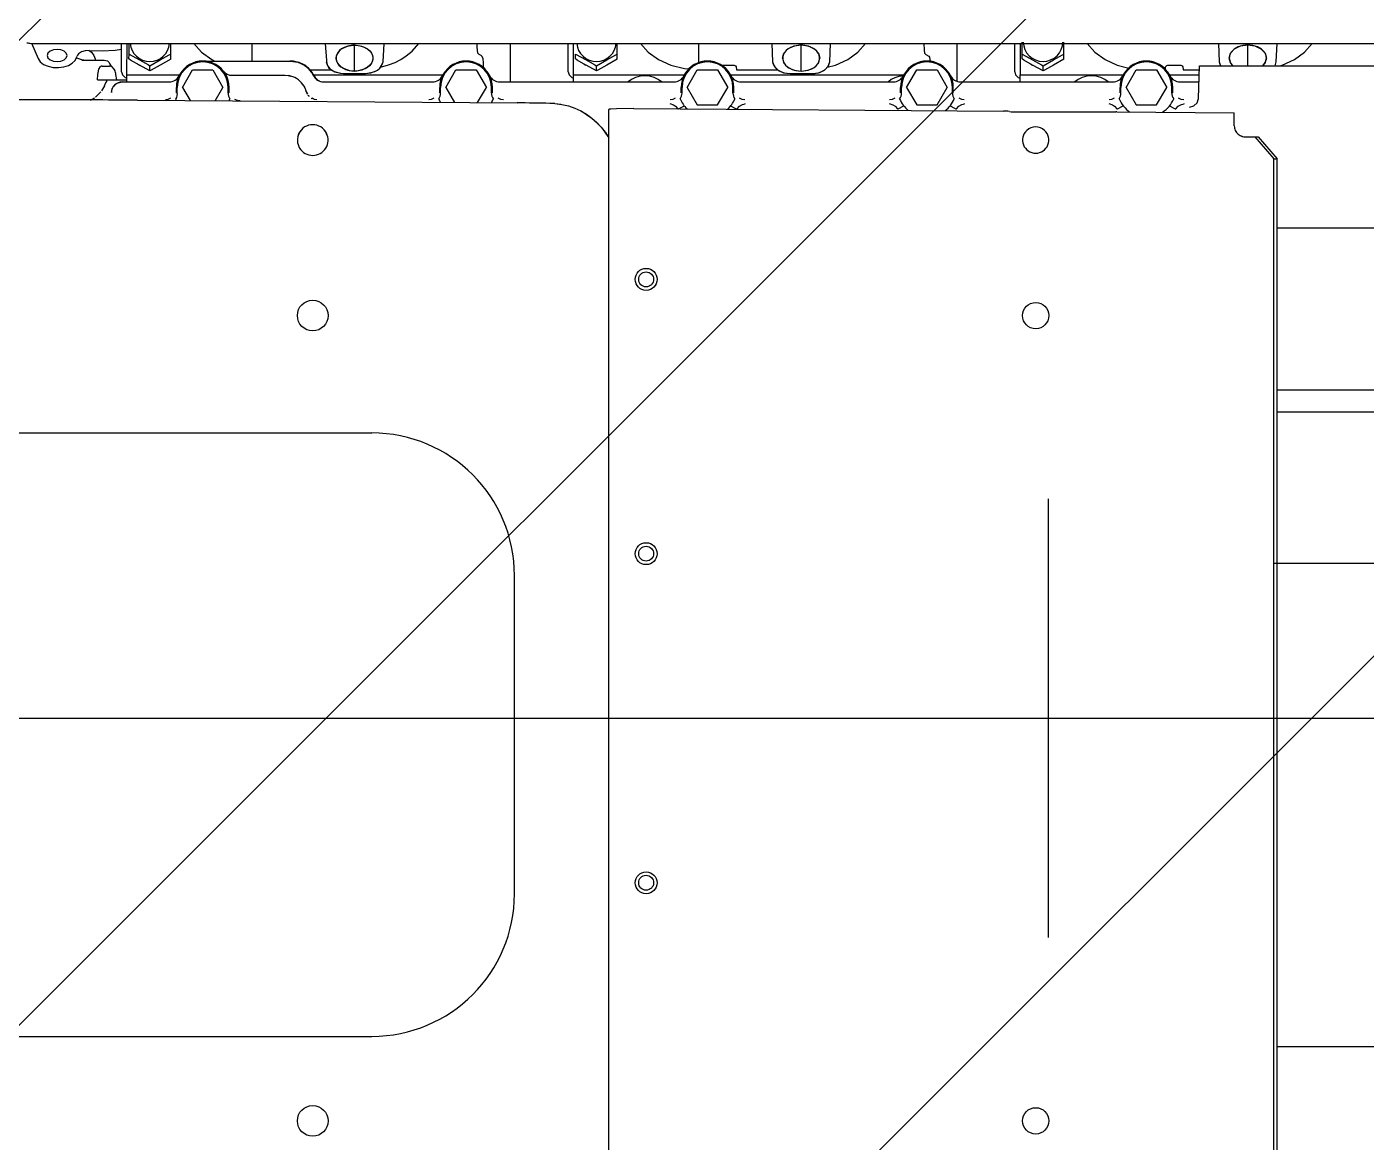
# Model space of a CAD drawing. Header units: millimetres. Extents: x 1084702 to 1166801, y 36632 to 124519.
# Drawn here: x 1102427 to 1103037, y 47639 to 48147 of the extents above; entities that cross this region are included whole.
import ezdxf

# ---------------------------------------------------------------- set-up
doc = ezdxf.new("R2010")
doc.units = ezdxf.units.MM
doc.header["$LTSCALE"] = 250
doc.linetypes.add('CENTER', pattern=[3, 2.5, -0.25, 0, -0.25])
doc.linetypes.add('DASHDOT', pattern=[1, 0.5, -0.25, 0, -0.25])
doc.layers.get('0').update_dxf_attribs({"color": 255})
doc.layers.add('%posline', color=240, linetype='Continuous')
doc.layers.add('%symbol', color=1, linetype='Continuous')
doc.styles.add('ROMANS', font='ROMANS.shx', dxfattribs={"height": 100})
doc.dimstyles.new('dott', dxfattribs={"dimscale": 100, "dimtxt": 150, "dimasz": 0.01, "dimexe": 0.5, "dimexo": 1, "dimgap": 1, "dimtad": 1, "dimdsep": 46, "dimtxsty": 'ROMANS', "dimcen": 1.5, "dimclrd": 1, "dimclre": 1, "dimclrt": 2, "dimazin": 2, "dimtfac": 1, "dimtmove": 2, "dimatfit": 3, "dimldrblk": 'DOT', "dimfxl": 1, "dimtvp": 100, "dimtolj": 1, "dimarcsym": 0})

# ---------------------------------------------------------------- blocks, each defined once
blk = doc.blocks.new('A$C64097268')
blk.add_line((10500, -100), (10500, 100))
at = {"linetype": 'DASHDOT'}
blk.add_line((-2084.21, 0), (35128.7, 0), dxfattribs=at)
blk = doc.blocks.new('_Dot')
at = {"color": 0, "linetype": 'ByBlock', "lineweight": -2}
blk.add_line((-0.5, 0), (-1, 0), dxfattribs=at)
at = {"color": 0, "linetype": 'ByBlock', "const_width": 0.5}
blk.add_lwpolyline([(-0.25, 0, 1), (0.25, 0, 1)], format="xyb", close=True, dxfattribs=at)
blk = doc.blocks.new('GENERATOR-CENTER')
for p, q in [((-2390.76, 307.88), (-2388, 307.57)), ((-2388.63, 307.62), (-2385.61, 300.62)), ((-2388, 307.57), (-2367.96, 307.53)), ((-2367.96, 307.53), (-2366.21, 307.53)), ((-2366.21, 307.54), (-2344.19, 307.54)), ((-2347.61, 294.67), (-2347.61, 307.54)), ((-2345.11, 293.27), (-2345.1, 307.54)), ((-2345.1, 307.52), (-1646.61, 307.54)), ((-2344.19, 302.69), (-2344.19, 307.52)), ((-2343.66, 307.52), (-2343.38, 305.9)), ((-2343.38, 305.9), (-2342.8, 304.36)), ((-2326.58, 304.36), (-2325.99, 305.9)), ((-2325.99, 305.9), (-2325.71, 307.52)), ((-2325.19, 302.67), (-2325.19, 307.52)), ((-2314.58, 307.52), (-2311.09, 303.5)), ((-2288.05, 299.52), (-2288.05, 307.52)), ((-2254.78, 307.53), (-2254.27, 299.83)), ((-2246.22, 305.7), (-2247.31, 305.06)), ((-2247.3, 305.02), (-2246.04, 305.75)), ((-2244.44, 306.28), (-2246.22, 305.7)), ((-2246.04, 305.75), (-2244.6, 306.3)), ((-2244.6, 306.3), (-2243.03, 306.63)), ((-2241.41, 306.86), (-2244.44, 306.28)), ((-2243.03, 306.63), (-2241.41, 306.75)), ((-2241.41, 294.84), (-2241.41, 306.86)), ((-2241.41, 306.86), (-2238.97, 306.48)), ((-2241.41, 306.75), (-2239.78, 306.63)), ((-2239.78, 306.63), (-2238.22, 306.3)), ((-2238.97, 306.48), (-2237.33, 306.03)), ((-2238.22, 306.3), (-2236.78, 305.75)), ((-2237.33, 306.03), (-2235.14, 304.78)), ((-2236.78, 305.75), (-2235.51, 305.02)), ((-2228.41, 299.24), (-2228, 307.53)), ((-2215.24, 304.08), (-2212.07, 307.49)), ((-2185.51, 305.8), (-2185.57, 307.53)), ((-2185.17, 303.13), (-2185.51, 305.8)), ((-2170.33, 290.02), (-2170.33, 307.53)), ((-2144.11, 294.67), (-2144.11, 307.53)), ((-2141.61, 293.27), (-2141.6, 307.53)), ((-2140.16, 307.53), (-2139.88, 305.91)), ((-2139.88, 305.91), (-2139.3, 304.36)), ((-2123.08, 304.36), (-2122.49, 305.9)), ((-2122.49, 305.9), (-2122.21, 307.53)), ((-2121.69, 302.67), (-2121.69, 307.53)), ((-2111.08, 307.53), (-2107.59, 303.5)), ((-2084.55, 298.83), (-2084.55, 307.53)), ((-2051.32, 307.53), (-2050.91, 299.24)), ((-2043.92, 305.1), (-2041.16, 306.41)), ((-2042.72, 305.7), (-2043.81, 305.06)), ((-2040.94, 306.28), (-2042.72, 305.7)), ((-2041.16, 306.41), (-2037.91, 306.86)), ((-2037.91, 306.86), (-2040.94, 306.28)), ((-2037.91, 294.84), (-2037.91, 306.86)), ((-2037.91, 294.84), (-2037.91, 306.86)), ((-2037.91, 306.86), (-2034.66, 306.41)), ((-2035.47, 306.48), (-2037.91, 306.86)), ((-2033.83, 306.03), (-2035.47, 306.48)), ((-2034.66, 306.41), (-2031.9, 305.1)), ((-2031.64, 304.78), (-2033.83, 306.03)), ((-2024.91, 299.24), (-2024.5, 307.53)), ((-2012.03, 303.5), (-2008.57, 307.49)), ((-1982.07, 307.53), (-1981.92, 304.49)), ((-1966.83, 290.32), (-1966.83, 307.53)), ((-1940.61, 294.67), (-1940.61, 307.53)), ((-1938.1, 307.53), (-1938.11, 293.27)), ((-1937.19, 302.69), (-1937.19, 308.18)), ((-1936.69, 308.18), (-1936.52, 306.47)), ((-1936.52, 306.47), (-1936.01, 304.81)), ((-1919.38, 304.8), (-1918.86, 306.45)), ((-1918.86, 306.45), (-1918.69, 308.17)), ((-1918.19, 302.67), (-1918.19, 308.17)), ((-1907.59, 307.53), (-1904.09, 303.5)), ((-1847.82, 307.53), (-1847.41, 299.24)), ((-1838.83, 305.99), (-1840.62, 304.95)), ((-1840.42, 305.1), (-1837.66, 306.41)), ((-1836.7, 306.64), (-1838.83, 305.99)), ((-1837.66, 306.41), (-1834.41, 306.86)), ((-1834.41, 306.86), (-1836.7, 306.64)), ((-1834.41, 297.42), (-1834.41, 306.86)), ((-1834.41, 297.42), (-1834.41, 306.86)), ((-1834.41, 306.86), (-1831.16, 306.41)), ((-1832.11, 306.64), (-1834.41, 306.86)), ((-1829.98, 305.98), (-1832.11, 306.64)), ((-1831.16, 306.41), (-1828.4, 305.1)), ((-1828.18, 304.94), (-1829.98, 305.98)), ((-1821.41, 299.24), (-1821, 307.53)), ((-1808.53, 303.5), (-1805.07, 307.49)), ((-2385.61, 300.62), (-2384.65, 299.21)), ((-2384.65, 299.21), (-2383.1, 298.02)), ((-2381.1, 303.1), (-2381.44, 302.04)), ((-2381.44, 302.04), (-2381.1, 300.98)), ((-2380.12, 304), (-2381.1, 303.1)), ((-2381.1, 300.98), (-2380.12, 300.08)), ((-2378.66, 304.6), (-2380.12, 304)), ((-2380.12, 300.08), (-2378.66, 299.48)), ((-2376.94, 304.81), (-2378.66, 304.6)), ((-2378.66, 299.48), (-2376.94, 299.27)), ((-2375.22, 304.6), (-2376.94, 304.81)), ((-2376.94, 299.27), (-2375.22, 299.48)), ((-2373.76, 304), (-2375.22, 304.6)), ((-2375.22, 299.48), (-2373.76, 300.08)), ((-2372.78, 303.1), (-2373.76, 304)), ((-2373.76, 300.08), (-2372.78, 300.98)), ((-2372.44, 302.04), (-2372.78, 303.1)), ((-2372.78, 300.98), (-2372.44, 302.04)), ((-2370.02, 298.52), (-2368.75, 299.78)), ((-2368.75, 299.78), (-2368.08, 301.21)), ((-2368.18, 301.03), (-2365.91, 300.26)), ((-2368.08, 301.21), (-2367.97, 301.64)), ((-2367.71, 302.26), (-2367.97, 301.64)), ((-2367.26, 302.83), (-2367.71, 302.26)), ((-2365.85, 303.74), (-2367.26, 302.83)), ((-2365.91, 300.26), (-2363.54, 300)), ((-2364.2, 304.21), (-2365.85, 303.74)), ((-2365.66, 300), (-2358.95, 300)), ((-2362.39, 304.29), (-2364.2, 304.21)), ((-2362.39, 304.29), (-2356.44, 304.11)), ((-2362.3, 304.28), (-2361.48, 303.65)), ((-2362.13, 304.15), (-2361.31, 303.57)), ((-2361.31, 303.57), (-2360.22, 301.98)), ((-2360.22, 301.98), (-2359.64, 300.56)), ((-2359.64, 300.56), (-2359.57, 300)), ((-2358.95, 300), (-2355.55, 300)), ((-2356.44, 304.11), (-2350.51, 304.51)), ((-2355.55, 300), (-2353.98, 299.55)), ((-2353.98, 299.55), (-2353.23, 298.83)), ((-2350.51, 304.51), (-2347.61, 304.92)), ((-2344.2, 300.46), (-2344.19, 302.69)), ((-2343.52, 300), (-2344.2, 300.46)), ((-2344.19, 302.69), (-2339.45, 300.13)), ((-2339.46, 297.64), (-2343.52, 300)), ((-2342.8, 304.36), (-2341.93, 302.95)), ((-2341.93, 302.95), (-2340.81, 301.73)), ((-2340.81, 301.73), (-2339.48, 300.73)), ((-2339.48, 300.73), (-2337.98, 299.98)), ((-2339.44, 300.13), (-2335.38, 297.77)), ((-2337.98, 299.98), (-2336.37, 299.53)), ((-2336.37, 299.53), (-2334.7, 299.37)), ((-2334.7, 297.31), (-2329.95, 300.12)), ((-2334.7, 299.37), (-2333.02, 299.52)), ((-2333.02, 299.52), (-2331.4, 299.98)), ((-2331.4, 299.98), (-2329.9, 300.72)), ((-2325.2, 300.44), (-2329.95, 297.63)), ((-2329.94, 300.13), (-2325.88, 302.35)), ((-2329.9, 300.72), (-2328.57, 301.72)), ((-2328.57, 301.72), (-2327.45, 302.95)), ((-2327.45, 302.95), (-2326.58, 304.36)), ((-2325.88, 302.35), (-2325.19, 302.67)), ((-2325.2, 300.44), (-2325.19, 302.67)), ((-2314.53, 298.83), (-2310.61, 299.52)), ((-2311.09, 303.5), (-2306.45, 300.17)), ((-2310.61, 299.52), (-2310.35, 299.52)), ((-2310.35, 299.52), (-2270.86, 299.52)), ((-2306.45, 300.17), (-2305.01, 299.52)), ((-2270.86, 299.52), (-2270.61, 299.52)), ((-2270.61, 299.52), (-2267.19, 299)), ((-2254.41, 299.24), (-2253.8, 297.51)), ((-2254.27, 299.83), (-2254.06, 298.19)), ((-2249.73, 301.54), (-2249.78, 300.55)), ((-2249.78, 300.55), (-2249.59, 299.56)), ((-2249.75, 300.85), (-2249.58, 302)), ((-2249.58, 299.7), (-2249.75, 300.85)), ((-2249.45, 302.52), (-2249.73, 301.54)), ((-2249.59, 299.56), (-2249.16, 298.61)), ((-2249.58, 302), (-2249.11, 303.11)), ((-2249.11, 298.6), (-2249.58, 299.7)), ((-2248.94, 303.45), (-2249.45, 302.52)), ((-2249.11, 303.11), (-2248.34, 304.13)), ((-2248.22, 304.3), (-2248.94, 303.45)), ((-2248.34, 304.13), (-2247.3, 305.02)), ((-2247.31, 305.06), (-2248.22, 304.3)), ((-2235.51, 305.02), (-2234.48, 304.13)), ((-2235.14, 304.78), (-2234.3, 303.99)), ((-2234.48, 304.13), (-2233.7, 303.11)), ((-2234.3, 303.99), (-2233.65, 303.1)), ((-2233.37, 299.19), (-2233.87, 298.26)), ((-2233.7, 303.11), (-2233.23, 302)), ((-2233.23, 299.7), (-2233.7, 298.6)), ((-2233.65, 303.1), (-2233.23, 302.15)), ((-2233.08, 300.16), (-2233.37, 299.19)), ((-2233.23, 302.15), (-2233.04, 301.16)), ((-2233.23, 302), (-2233.07, 300.85)), ((-2233.07, 300.85), (-2233.23, 299.7)), ((-2233.04, 301.16), (-2233.08, 300.16)), ((-2229.14, 297.44), (-2228.41, 299.24)), ((-2229.03, 297.59), (-2228.41, 299.24)), ((-2222.96, 298.91), (-2220.29, 300.27)), ((-2220.29, 300.27), (-2217.85, 301.83)), ((-2217.85, 301.83), (-2215.24, 304.08)), ((-2194.08, 299), (-2193.71, 299.1)), ((-2193.71, 299.1), (-2192.4, 299.27)), ((-2184.57, 302.49), (-2185.17, 303.13)), ((-2183.67, 302.06), (-2184.57, 302.49)), ((-2183.21, 301.59), (-2183.67, 302.06)), ((-2182.87, 300.49), (-2183.21, 301.59)), ((-2182.67, 298.76), (-2182.87, 300.49)), ((-2140.7, 300.46), (-2140.69, 302.69)), ((-2140.02, 300), (-2140.7, 300.46)), ((-2140.69, 302.69), (-2135.95, 300.13)), ((-2135.96, 297.64), (-2140.02, 300)), ((-2139.3, 304.36), (-2138.44, 302.96)), ((-2138.44, 302.96), (-2137.32, 301.73)), ((-2137.32, 301.73), (-2135.98, 300.73)), ((-2135.98, 300.73), (-2134.48, 299.98)), ((-2135.94, 300.13), (-2131.88, 297.77)), ((-2134.48, 299.98), (-2132.87, 299.53)), ((-2132.87, 299.53), (-2131.2, 299.37)), ((-2131.2, 297.31), (-2126.45, 300.12)), ((-2131.2, 299.37), (-2129.52, 299.52)), ((-2129.52, 299.52), (-2127.9, 299.98)), ((-2127.9, 299.98), (-2126.4, 300.72)), ((-2121.7, 300.44), (-2126.45, 297.63)), ((-2126.44, 300.13), (-2122.38, 302.35)), ((-2126.4, 300.72), (-2125.07, 301.72)), ((-2125.07, 301.72), (-2123.94, 302.95)), ((-2123.94, 302.95), (-2123.08, 304.36)), ((-2122.38, 302.35), (-2121.69, 302.67)), ((-2121.7, 300.44), (-2121.69, 302.67)), ((-2107.59, 303.5), (-2102.95, 300.17)), ((-2102.95, 300.17), (-2097.37, 297.66)), ((-2084.08, 299), (-2083.71, 299.1)), ((-2083.71, 299.1), (-2082.4, 299.27)), ((-2050.91, 299.24), (-2050.78, 298.42)), ((-2050.91, 299.24), (-2050.22, 297.14)), ((-2046.41, 300.85), (-2045.76, 303.15)), ((-2046.41, 300.85), (-2045.76, 298.55)), ((-2046.23, 301.54), (-2046.28, 300.55)), ((-2046.28, 300.55), (-2046.09, 299.56)), ((-2045.95, 302.52), (-2046.23, 301.54)), ((-2046.09, 299.56), (-2045.66, 298.61)), ((-2045.44, 303.45), (-2045.95, 302.52)), ((-2045.76, 303.15), (-2043.92, 305.1)), ((-2044.72, 304.3), (-2045.44, 303.45)), ((-2043.81, 305.06), (-2044.72, 304.3)), ((-2031.9, 305.1), (-2030.06, 303.15)), ((-2030.8, 303.99), (-2031.64, 304.78)), ((-2030.15, 303.1), (-2030.8, 303.99)), ((-2030.37, 298.26), (-2029.87, 299.19)), ((-2029.73, 302.15), (-2030.15, 303.1)), ((-2030.06, 303.15), (-2029.41, 300.85)), ((-2030.06, 298.55), (-2029.41, 300.85)), ((-2029.87, 299.19), (-2029.58, 300.16)), ((-2029.54, 301.16), (-2029.73, 302.15)), ((-2029.58, 300.16), (-2029.54, 301.16)), ((-2025.6, 297.14), (-2024.91, 299.24)), ((-2025.49, 297.32), (-2024.91, 299.24)), ((-2022.25, 297.66), (-2016.67, 300.17)), ((-2016.67, 300.17), (-2012.03, 303.5)), ((-1984.08, 299), (-1983.71, 299.1)), ((-1983.71, 299.1), (-1982.4, 299.27)), ((-1981.92, 304.49), (-1981.67, 303.13)), ((-1981.67, 303.13), (-1981.07, 302.49)), ((-1981.07, 302.49), (-1979.71, 301.78)), ((-1979.71, 301.78), (-1979.37, 301.22)), ((-1979.37, 301.22), (-1979.11, 299.32)), ((-1937.2, 300.46), (-1937.19, 302.69)), ((-1936.52, 300), (-1937.2, 300.46)), ((-1937.19, 302.69), (-1932.45, 300.13)), ((-1932.46, 297.64), (-1936.52, 300)), ((-1936.01, 304.81), (-1935.18, 303.29)), ((-1935.18, 303.29), (-1934.06, 301.96)), ((-1934.06, 301.96), (-1932.7, 300.86)), ((-1932.7, 300.86), (-1931.14, 300.05)), ((-1932.44, 300.13), (-1928.38, 297.77)), ((-1931.14, 300.05), (-1929.45, 299.54)), ((-1929.45, 299.54), (-1927.7, 299.37)), ((-1927.7, 297.31), (-1922.95, 300.12)), ((-1927.7, 299.37), (-1925.94, 299.54)), ((-1925.94, 299.54), (-1924.25, 300.04)), ((-1924.25, 300.04), (-1922.7, 300.85)), ((-1918.2, 300.44), (-1922.95, 297.63)), ((-1922.94, 300.13), (-1918.88, 302.35)), ((-1922.7, 300.85), (-1921.33, 301.94)), ((-1921.33, 301.94), (-1920.21, 303.28)), ((-1920.21, 303.28), (-1919.38, 304.8)), ((-1918.88, 302.35), (-1918.19, 302.67)), ((-1918.2, 300.44), (-1918.19, 302.67)), ((-1904.09, 303.5), (-1899.45, 300.17)), ((-1899.45, 300.17), (-1893.87, 297.66)), ((-1884.08, 299), (-1883.71, 299.1)), ((-1883.71, 299.1), (-1882.4, 299.27)), ((-1847.41, 299.24), (-1846.81, 297.42)), ((-1847.41, 299.24), (-1847.28, 298.42)), ((-1842.91, 300.85), (-1842.26, 303.15)), ((-1842.91, 300.85), (-1842.26, 298.55)), ((-1842.73, 302.07), (-1842.89, 300.44)), ((-1842.89, 300.44), (-1842.42, 298.84)), ((-1841.96, 303.62), (-1842.73, 302.07)), ((-1842.26, 303.15), (-1840.42, 305.1)), ((-1840.62, 304.95), (-1841.96, 303.62)), ((-1828.4, 305.1), (-1826.56, 303.15)), ((-1826.85, 303.6), (-1828.18, 304.94)), ((-1826.08, 302.05), (-1826.85, 303.6)), ((-1826.56, 303.15), (-1825.91, 300.85)), ((-1826.56, 298.55), (-1825.91, 300.85)), ((-1826.42, 298.8), (-1825.93, 300.41)), ((-1825.93, 300.41), (-1826.08, 302.05)), ((-1822, 297.42), (-1821.41, 299.24)), ((-1821.96, 297.42), (-1821.41, 299.24)), ((-1818.75, 297.66), (-1813.17, 300.17)), ((-1813.17, 300.17), (-1808.53, 303.5)), ((-2383.1, 298.02), (-2381.08, 297.14)), ((-2381.08, 297.14), (-2378.75, 296.63)), ((-2378.75, 296.63), (-2376.28, 296.53)), ((-2376.28, 296.53), (-2373.92, 296.84)), ((-2373.92, 296.84), (-2371.79, 297.52)), ((-2371.79, 297.52), (-2370.02, 298.52)), ((-2358.29, 294.17), (-2357.94, 295.84)), ((-2357.94, 295.84), (-2357.13, 296.97)), ((-2356.37, 297.26), (-2353.05, 297.26)), ((-2353.23, 298.83), (-2352.89, 298.15)), ((-2352.89, 298.15), (-2352.48, 297.38)), ((-2352.48, 297.38), (-2352.04, 296.95)), ((-2350.92, 295.84), (-2352.07, 296.97)), ((-2350.55, 295.05), (-2350.92, 295.84)), ((-2350.39, 294.17), (-2350.55, 295.05)), ((-2347.61, 294.67), (-2347.18, 293.25)), ((-2347.18, 293.25), (-2345.98, 292.06)), ((-2345.11, 290.02), (-2345.11, 293.27)), ((-2345.11, 293.27), (-2321.1, 293.27)), ((-2340.29, 298.17), (-2339.46, 297.64)), ((-2334.71, 295.08), (-2339.45, 297.64)), ((-2335.38, 297.77), (-2334.7, 297.31)), ((-2334.71, 295.08), (-2334.7, 297.31)), ((-2334.02, 295.41), (-2334.71, 295.08)), ((-2329.96, 297.63), (-2334.02, 295.41)), ((-2320.32, 294.57), (-2318.37, 296.61)), ((-2319.85, 287.52), (-2315.23, 295.52)), ((-2318.37, 296.61), (-2317.13, 297.56)), ((-2317.13, 297.56), (-2314.53, 298.83)), ((-2315.23, 295.52), (-2305.99, 295.52)), ((-2305.99, 295.52), (-2301.37, 287.52)), ((-2297.24, 293.02), (-2273.11, 293.02)), ((-2273.11, 293.02), (-2271.61, 292.91)), ((-2267.19, 299), (-2264.72, 297.91)), ((-2264.72, 297.91), (-2262.83, 296.57)), ((-2262.83, 296.57), (-2260.92, 294.57)), ((-2261.77, 295.57), (-2252.16, 295.57)), ((-2260.12, 293.27), (-2201.1, 293.27)), ((-2254.06, 298.19), (-2253.59, 297.18)), ((-2253.8, 297.51), (-2253.22, 296.63)), ((-2253.59, 297.18), (-2252.84, 296.25)), ((-2253.22, 296.63), (-2252.43, 295.84)), ((-2252.84, 296.25), (-2251.87, 295.44)), ((-2252.43, 295.84), (-2250.34, 294.61)), ((-2251.87, 295.44), (-2250.69, 294.78)), ((-2250.69, 294.78), (-2247.8, 294)), ((-2250.34, 294.61), (-2247.78, 293.95)), ((-2249.16, 298.61), (-2248.52, 297.72)), ((-2248.34, 297.58), (-2249.11, 298.6)), ((-2248.52, 297.72), (-2247.68, 296.92)), ((-2247.3, 296.68), (-2248.34, 297.58)), ((-2247.8, 294), (-2246.41, 293.78)), ((-2247.78, 293.95), (-2236.41, 293.78)), ((-2247.68, 296.92), (-2245.49, 295.68)), ((-2246.04, 295.95), (-2247.3, 296.68)), ((-2246.41, 296.04), (-2246.41, 296.13)), ((-2246.41, 296.04), (-2246.41, 296.13)), ((-2246.41, 293.78), (-2236.41, 293.78)), ((-2243.58, 295.07), (-2246.04, 295.95)), ((-2245.49, 295.68), (-2243.85, 295.22)), ((-2243.85, 295.22), (-2241.41, 294.84)), ((-2241.41, 294.84), (-2243.58, 295.07)), ((-2239.74, 295.13), (-2241.41, 294.84)), ((-2240.32, 294.9), (-2241.41, 294.84)), ((-2241.41, 294.84), (-2241.41, 294.84)), ((-2238.08, 295.41), (-2240.32, 294.9)), ((-2236.59, 296), (-2239.74, 295.13)), ((-2235.51, 296.68), (-2238.08, 295.41)), ((-2235.51, 296.64), (-2236.59, 296)), ((-2236.41, 296.1), (-2236.41, 296.13)), ((-2236.41, 293.78), (-2233.84, 294.24)), ((-2236.41, 293.78), (-2233.93, 294.15)), ((-2234.48, 297.58), (-2235.51, 296.68)), ((-2234.6, 297.4), (-2235.51, 296.64)), ((-2233.87, 298.26), (-2234.6, 297.4)), ((-2233.7, 298.6), (-2234.48, 297.58)), ((-2233.93, 294.15), (-2231.54, 295.06)), ((-2233.84, 294.24), (-2232.13, 294.78)), ((-2232.13, 294.78), (-2230.95, 295.44)), ((-2231.54, 295.06), (-2230.54, 295.72)), ((-2230.95, 295.44), (-2229.97, 296.25)), ((-2230.54, 295.72), (-2229.72, 296.49)), ((-2229.97, 296.25), (-2229.14, 297.44)), ((-2229.72, 296.49), (-2229.03, 297.59)), ((-2229.52, 296.71), (-2225.99, 297.73)), ((-2225.99, 297.73), (-2222.96, 298.91)), ((-2199.85, 287.52), (-2195.23, 295.52)), ((-2199.12, 295.93), (-2199.07, 295.99)), ((-2199.07, 295.99), (-2199, 296.05)), ((-2196.81, 297.75), (-2196.59, 297.9)), ((-2196.59, 297.9), (-2195.55, 298.37)), ((-2195.23, 295.52), (-2185.99, 295.52)), ((-2185.99, 295.52), (-2181.37, 287.52)), ((-2182.61, 296.4), (-2182.67, 298.76)), ((-2144.11, 294.67), (-2143.68, 293.25)), ((-2143.68, 293.25), (-2142.48, 292.06)), ((-2141.61, 290.02), (-2141.61, 293.27)), ((-2141.61, 293.27), (-2091.1, 293.27)), ((-2136.79, 298.17), (-2135.96, 297.64)), ((-2131.21, 295.08), (-2135.95, 297.64)), ((-2131.88, 297.77), (-2131.2, 297.31)), ((-2131.21, 295.08), (-2131.2, 297.31)), ((-2130.52, 295.41), (-2131.21, 295.08)), ((-2126.46, 297.63), (-2130.52, 295.41)), ((-2097.37, 297.66), (-2091.13, 296.1)), ((-2091.13, 296.1), (-2089.12, 295.93)), ((-2089.85, 287.52), (-2085.23, 295.52)), ((-2089.12, 295.93), (-2089.07, 295.99)), ((-2089.07, 295.99), (-2089, 296.05)), ((-2086.81, 297.75), (-2086.59, 297.9)), ((-2086.59, 297.9), (-2085.55, 298.37)), ((-2085.23, 295.52), (-2075.99, 295.52)), ((-2075.99, 295.52), (-2071.37, 287.52)), ((-2074.17, 297.61), (-2068.48, 297.61)), ((-2070.12, 293.27), (-1991.1, 293.27)), ((-2068.48, 297.61), (-2067.78, 297.42)), ((-2068.48, 297.61), (-2067.64, 297.3)), ((-2067.78, 297.42), (-2067.48, 296.96)), ((-2067.64, 297.3), (-2067.48, 296.96)), ((-2067.48, 296.96), (-2067.41, 295.57)), ((-2067.48, 296.96), (-2067.41, 295.57)), ((-2067.41, 295.57), (-2048.66, 295.57)), ((-2050.78, 298.42), (-2049.82, 296.59)), ((-2050.22, 297.14), (-2048.47, 295.37)), ((-2049.82, 296.59), (-2048.04, 295.1)), ((-2048.47, 295.37), (-2045.91, 294.19)), ((-2048.04, 295.1), (-2045.64, 294.12)), ((-2045.91, 294.19), (-2042.91, 293.78)), ((-2045.76, 298.55), (-2043.92, 296.6)), ((-2045.66, 298.61), (-2045.02, 297.72)), ((-2045.64, 294.12), (-2042.91, 293.78)), ((-2045.02, 297.72), (-2044.18, 296.92)), ((-2044.18, 296.92), (-2041.99, 295.68)), ((-2043.92, 296.6), (-2041.16, 295.3)), ((-2042.91, 296.04), (-2042.91, 296.13)), ((-2042.91, 296.04), (-2042.91, 296.13)), ((-2042.91, 293.78), (-2032.91, 293.78)), ((-2042.91, 293.78), (-2032.91, 293.78)), ((-2041.99, 295.68), (-2040.35, 295.22)), ((-2041.16, 295.3), (-2037.91, 294.84)), ((-2040.35, 295.22), (-2037.91, 294.84)), ((-2037.91, 294.84), (-2034.88, 295.42)), ((-2037.91, 294.84), (-2034.66, 295.3)), ((-2034.88, 295.42), (-2033.09, 296)), ((-2034.66, 295.3), (-2031.9, 296.6)), ((-2033.09, 296), (-2032.01, 296.64)), ((-2032.91, 296.1), (-2032.91, 296.13)), ((-2032.91, 296.1), (-2032.91, 296.13)), ((-2032.91, 293.78), (-2029.91, 294.19)), ((-2032.91, 293.78), (-2031.75, 293.84)), ((-2032.01, 296.64), (-2031.1, 297.4)), ((-2031.9, 296.6), (-2030.06, 298.55)), ((-2031.75, 293.84), (-2029.12, 294.45)), ((-2031.1, 297.4), (-2030.37, 298.26)), ((-2029.91, 294.19), (-2027.35, 295.37)), ((-2029.12, 294.45), (-2026.95, 295.66)), ((-2027.35, 295.37), (-2025.6, 297.14)), ((-2026.95, 295.66), (-2025.49, 297.32)), ((-2026.02, 296.71), (-2022.25, 297.66)), ((-1989.85, 287.52), (-1985.23, 295.52)), ((-1989.12, 295.93), (-1989.07, 295.99)), ((-1989.07, 295.99), (-1989, 296.05)), ((-1986.81, 297.75), (-1986.59, 297.9)), ((-1986.59, 297.9), (-1985.55, 298.37)), ((-1985.23, 295.52), (-1975.99, 295.52)), ((-1975.99, 295.52), (-1971.37, 287.52)), ((-1940.61, 294.67), (-1940.18, 293.25)), ((-1940.18, 293.25), (-1938.98, 292.06)), ((-1938.11, 290.02), (-1938.11, 293.27)), ((-1938.11, 293.27), (-1891.1, 293.27)), ((-1933.29, 298.17), (-1932.46, 297.64)), ((-1927.71, 295.08), (-1932.45, 297.64)), ((-1928.38, 297.77), (-1927.7, 297.31)), ((-1927.71, 295.08), (-1927.7, 297.31)), ((-1927.02, 295.41), (-1927.71, 295.08)), ((-1922.96, 297.63), (-1927.02, 295.41)), ((-1893.87, 297.66), (-1888.66, 296.35)), ((-1889.85, 287.52), (-1885.23, 295.52)), ((-1889.12, 295.93), (-1889.07, 295.99)), ((-1889.07, 295.99), (-1889, 296.05)), ((-1886.81, 297.75), (-1886.59, 297.9)), ((-1886.59, 297.9), (-1885.55, 298.37)), ((-1885.23, 295.52), (-1875.99, 295.52)), ((-1875.99, 295.52), (-1871.37, 287.52)), ((-1871.9, 295.71), (-1871.84, 296.96)), ((-1871.84, 296.96), (-1871.35, 297.52)), ((-1871.35, 297.52), (-1870.84, 297.61)), ((-1870.84, 297.61), (-1864.98, 297.61)), ((-1870.12, 293.27), (-1856.56, 293.27)), ((-1864.98, 297.61), (-1864.28, 297.42)), ((-1864.98, 297.61), (-1864.14, 297.3)), ((-1864.28, 297.42), (-1863.98, 296.96)), ((-1864.14, 297.3), (-1863.98, 296.96)), ((-1863.98, 296.96), (-1863.91, 295.57)), ((-1863.98, 296.96), (-1863.91, 295.57)), ((-1863.91, 295.57), (-1856.48, 295.57)), ((-1856.93, 282.47), (-1856.42, 297.42)), ((-1856.42, 297.42), (-1840.53, 297.42)), ((-1847.28, 298.42), (-1846.76, 297.42)), ((-1842.42, 298.84), (-1841.35, 297.38)), ((-1842.26, 298.55), (-1841.2, 297.42)), ((-1841.35, 297.38), (-1841.31, 297.42)), ((-1840.53, 297.42), (-1833.93, 297.42)), ((-1833.93, 297.42), (-1755.29, 297.42)), ((-1827.62, 297.42), (-1826.56, 298.55)), ((-1827.57, 297.42), (-1827.5, 297.35)), ((-1827.5, 297.35), (-1826.42, 298.8)), ((-1819.68, 297.42), (-1818.75, 297.66)), ((-2358.57, 291), (-2354.13, 291)), ((-2356.64, 285.93), (-2355.24, 288.16)), ((-2355.39, 288.24), (-2354.53, 289.99)), ((-2354.46, 289.97), (-2354.13, 291)), ((-2354.13, 291), (-2351.77, 291)), ((-2352.24, 285.15), (-2351.8, 287.03)), ((-2351.8, 287.03), (-2351.73, 287.16)), ((-2351.77, 291), (-2348.99, 291)), ((-2351.42, 287.72), (-2351.27, 287.98)), ((-2350.65, 288.66), (-2350.16, 289.01)), ((-2349.29, 289.55), (-2349.13, 289.64)), ((-2349.13, 289.64), (-2347.24, 290.02)), ((-2348.99, 291), (-2345.11, 291)), ((-2347.24, 290.02), (-2325.86, 290.02)), ((-2345.98, 292.06), (-2345.11, 291.7)), ((-2322.61, 285.1), (-2322.61, 287.52)), ((-2322.19, 284.77), (-2322.19, 287.52)), ((-2319.85, 287.52), (-2316.38, 281.52)), ((-2304.88, 281.44), (-2301.37, 287.52)), ((-2299.03, 284.92), (-2299.03, 287.52)), ((-2298.61, 285.1), (-2298.61, 287.52)), ((-2271.61, 292.91), (-2270.53, 292.65)), ((-2264.47, 288.01), (-2264.06, 287.28)), ((-2264.06, 287.28), (-2263.6, 286.11)), ((-2255.61, 290.02), (-2205.86, 290.02)), ((-2202.61, 285.1), (-2202.61, 287.52)), ((-2202.19, 284.92), (-2202.19, 287.52)), ((-2199.85, 287.52), (-2195.88, 280.65)), ((-2185.38, 280.57), (-2181.37, 287.52)), ((-2179.03, 284.92), (-2179.03, 287.52)), ((-2178.61, 285.1), (-2178.61, 287.52)), ((-2175.35, 290.02), (-2095.86, 290.02)), ((-2142.48, 292.06), (-2141.61, 291.7)), ((-2115.17, 291.19), (-2116.68, 290.08)), ((-2113.33, 292.04), (-2115.17, 291.19)), ((-2111.28, 292.56), (-2113.33, 292.04)), ((-2109.11, 292.74), (-2111.28, 292.56)), ((-2106.94, 292.56), (-2109.11, 292.74)), ((-2104.88, 292.04), (-2106.94, 292.56)), ((-2103.05, 291.19), (-2104.88, 292.04)), ((-2101.54, 290.08), (-2103.05, 291.19)), ((-2092.61, 285.1), (-2092.61, 287.52)), ((-2092.19, 284.92), (-2092.19, 287.52)), ((-2089.85, 287.52), (-2085.23, 279.52)), ((-2075.99, 279.52), (-2071.37, 287.52)), ((-2069.03, 284.92), (-2069.03, 287.52)), ((-2068.61, 285.1), (-2068.61, 287.52)), ((-2065.35, 290.02), (-1995.86, 290.02)), ((-1996.84, 291.09), (-1998.18, 290.08)), ((-1995.25, 291.88), (-1996.84, 291.09)), ((-1993.45, 292.43), (-1995.25, 291.88)), ((-1991.54, 292.71), (-1993.45, 292.43)), ((-1992.61, 285.1), (-1992.61, 287.52)), ((-1992.19, 284.92), (-1992.19, 287.52)), ((-1989.85, 287.52), (-1985.23, 279.52)), ((-1975.99, 279.52), (-1971.37, 287.52)), ((-1969.03, 284.92), (-1969.03, 287.52)), ((-1968.61, 285.1), (-1968.61, 287.52)), ((-1965.35, 290.02), (-1895.86, 290.02)), ((-1938.98, 292.06), (-1938.11, 291.7)), ((-1911.67, 291.19), (-1913.18, 290.08)), ((-1909.83, 292.04), (-1911.67, 291.19)), ((-1907.78, 292.56), (-1909.83, 292.04)), ((-1905.61, 292.74), (-1907.78, 292.56)), ((-1903.44, 292.56), (-1905.61, 292.74)), ((-1901.38, 292.04), (-1903.44, 292.56)), ((-1899.55, 291.19), (-1901.38, 292.04)), ((-1898.04, 290.08), (-1899.55, 291.19)), ((-1892.61, 285.1), (-1892.61, 287.52)), ((-1892.19, 284.92), (-1892.19, 287.52)), ((-1889.85, 287.52), (-1885.23, 279.52)), ((-1875.99, 279.52), (-1871.37, 287.52)), ((-1869.03, 284.92), (-1869.03, 287.52)), ((-1868.61, 285.1), (-1868.61, 287.52)), ((-1865.35, 290.02), (-1856.67, 290.02)), ((-2361.74, 281.65), (-2359.94, 282.74)), ((-2359.42, 283.13), (-2357.05, 285.42)), ((-2340.27, 281.7), (-2167.36, 280.44)), ((-2327.61, 282.02), (-2326.31, 282.19)), ((-2326.31, 282.19), (-2325.11, 282.69)), ((-2322.55, 282.96), (-2323, 282.15)), ((-2322.19, 284.77), (-2322.55, 282.96)), ((-2296.11, 282.22), (-2294.9, 281.72)), ((-2294.9, 281.72), (-2293.61, 281.55)), ((-2263.47, 285.69), (-2262.96, 284.49)), ((-2263.43, 285.55), (-2262.87, 284.54)), ((-2262.77, 284.05), (-2262.46, 283.78)), ((-2262.77, 284.05), (-2262.44, 283.61)), ((-2262.46, 283.78), (-2262.17, 283.47)), ((-2262.39, 283.65), (-2262.12, 283.52)), ((-2261.13, 282.68), (-2260.75, 282.48)), ((-2261.09, 282.74), (-2260.69, 282.34)), ((-2260.94, 282.71), (-2259.91, 282.3)), ((-2260.75, 282.48), (-2260.69, 282.34)), ((-2259.94, 282.19), (-2258.65, 282.02)), ((-2207.61, 282.02), (-2206.31, 282.19)), ((-2206.31, 282.19), (-2205.11, 282.69)), ((-2176.11, 282.69), (-2174.9, 282.19)), ((-2174.9, 282.19), (-2173.61, 282.02)), ((-2097.61, 282.02), (-2096.31, 282.19)), ((-2096.31, 282.19), (-2095.11, 282.69)), ((-2066.11, 282.69), (-2064.9, 282.19)), ((-2064.9, 282.19), (-2063.61, 282.02)), ((-1997.61, 282.02), (-1996.31, 282.19)), ((-1996.31, 282.19), (-1995.11, 282.69)), ((-1966.11, 282.69), (-1964.9, 282.19)), ((-1964.9, 282.19), (-1963.61, 282.02)), ((-1897.61, 282.02), (-1896.31, 282.19)), ((-1896.31, 282.19), (-1895.11, 282.69)), ((-1866.11, 282.69), (-1864.9, 282.19)), ((-1864.9, 282.19), (-1863.61, 282.02)), ((-1857.52, 280.51), (-1856.93, 282.47)), ((-2150.16, 280.16), (-2147.36, 279.83)), ((-2150.16, 280.16), (-2146.97, 279.77)), ((-2146.97, 279.77), (-2143.91, 279.06)), ((-2143.91, 279.06), (-2141.01, 278.05)), ((-2141.01, 278.05), (-2138.26, 276.78)), ((-2138.26, 276.78), (-2135.68, 275.27)), ((-2138.22, 276.76), (-2133.7, 273.82)), ((-2135.68, 275.27), (-2133.28, 273.52)), ((-2125.34, 277.52), (-2125.56, 277.41)), ((-2125.56, 275.89), (-2125.56, 277.41)), ((-2125.56, 267.9), (-2125.56, 275.89)), ((-2124.67, 277.63), (-2125.34, 277.52)), ((-2122.13, 277.81), (-2124.67, 277.63)), ((-2114.19, 277.93), (-2122.13, 277.81)), ((-2114.19, 277.93), (-1945.65, 276.71)), ((-2097.8, 280.11), (-2096.13, 279.51)), ((-2096.13, 279.51), (-2095.15, 278.91)), ((-2095.15, 278.91), (-2094.06, 277.79)), ((-2094.06, 277.79), (-2093.74, 277.77)), ((-2093.74, 277.77), (-2091.15, 279.09)), ((-2085.23, 279.52), (-2075.99, 279.52)), ((-2070.07, 279.09), (-2068.1, 277.99)), ((-2068.1, 277.99), (-2067.47, 277.77)), ((-2067.47, 277.77), (-2067.15, 277.79)), ((-2067.15, 277.79), (-2066.07, 278.91)), ((-2066.07, 278.91), (-2064.69, 279.69)), ((-2064.69, 279.69), (-2063.47, 280.06)), ((-2063.47, 280.06), (-2063.42, 280.11)), ((-1997.8, 280.11), (-1996.13, 279.52)), ((-1996.13, 279.52), (-1995.15, 278.91)), ((-1995.15, 278.91), (-1994.06, 277.79)), ((-1994.06, 277.79), (-1993.74, 277.77)), ((-1993.74, 277.77), (-1991.15, 279.09)), ((-1985.23, 279.52), (-1975.99, 279.52)), ((-1970.07, 279.09), (-1968.1, 277.99)), ((-1968.1, 277.99), (-1967.47, 277.77)), ((-1967.47, 277.77), (-1967.15, 277.79)), ((-1967.15, 277.79), (-1966.07, 278.91)), ((-1966.07, 278.91), (-1964.69, 279.69)), ((-1964.69, 279.69), (-1963.47, 280.06)), ((-1963.47, 280.06), (-1963.42, 280.11)), ((-1943.8, 276.66), (-1945.65, 276.71)), ((-1943.06, 276.55), (-1943.8, 276.66)), ((-1943.06, 276.49), (-1943.06, 276.55)), ((-1943.06, 276.49), (-1942.19, 276.38)), ((-1942.19, 276.38), (-1940.06, 276.33)), ((-1940.06, 276.33), (-1894.49, 276.33)), ((-1897.8, 280.11), (-1896.13, 279.52)), ((-1896.13, 279.52), (-1895.15, 278.91)), ((-1895.15, 278.91), (-1894.06, 277.79)), ((-1894.08, 276.33), (-1894.49, 276.33)), ((-1894.08, 276.33), (-1840.56, 275.94)), ((-1894.06, 277.79), (-1893.74, 277.77)), ((-1893.74, 277.77), (-1891.15, 279.09)), ((-1885.23, 279.52), (-1875.99, 279.52)), ((-1870.07, 279.09), (-1868.1, 277.99)), ((-1868.1, 277.99), (-1867.47, 277.77)), ((-1867.47, 277.77), (-1867.15, 277.79)), ((-1867.15, 277.79), (-1866.07, 278.91)), ((-1866.07, 278.91), (-1864.69, 279.69)), ((-1864.69, 279.69), (-1863.46, 280.07)), ((-1863.46, 280.07), (-1863.42, 280.11)), ((-1860.92, 278.58), (-1858.98, 279.09)), ((-1858.98, 279.09), (-1857.52, 280.51)), ((-1840.56, 275.89), (-1840.56, 275.94)), ((-1840.56, 270), (-1840.56, 275.89)), ((-2133.7, 273.82), (-2130.52, 270.95)), ((-2133.28, 273.52), (-2131.05, 271.57)), ((-2131.05, 271.57), (-2129.02, 269.43)), ((-2130.52, 270.95), (-2128.9, 269.23)), ((-2129.02, 269.43), (-2127.19, 267.1)), ((-2128.9, 269.23), (-2125.56, 264.6)), ((-2267.27, 265.1), (-2265.94, 267.87)), ((-2255.02, 267.88), (-2253.68, 265.08)), ((-2127.19, 267.1), (-2125.56, 264.59)), ((-2127.14, 267.03), (-2126.78, 266.52)), ((-2125.56, -267.91), (-2125.56, 267.9)), ((-1835.56, 265), (-1834.4, 265)), ((-1834.4, 265), (-1831.23, 265)), ((-1831.23, 265), (-1829.73, 265)), ((-1831.23, 265), (-1822.57, 255)), ((-1829.73, 265), (-1821.07, 255)), ((-1822.57, 255), (-1821.07, 255)), ((-1822.57, -255), (-1822.57, 255)), ((-1821.07, -255), (-1821.07, 255)), ((-1821.07, 223.52), (-1802.42, 223.52)), ((-1802.42, 223.52), (-1776.46, 223.52)), ((-1821.07, 149.62), (-1813.47, 149.62)), ((-1821.07, 149.62), (-1755.29, 149.62)), ((-1813.47, 149.62), (-1775.75, 149.62)), ((-1821.07, 139.62), (-1813.47, 139.62)), ((-1813.47, 139.62), (-1775.75, 139.62)), ((-2463.56, 130), (-2233.56, 130)), ((-1822.57, 70.62), (-1794.61, 70.62)), ((-1794.61, 70.62), (-1744.92, 70.62)), ((-2168.56, -80), (-2168.56, 65)), ((-2671.23, 0), (-1337.61, 0)), ((-2671.23, 0), (-1337.61, 0)), ((-2463.56, -145), (-2233.56, -145)), ((-1821.07, -149.62), (-1755.29, -149.62))]:
    blk.add_line(p, q)
for centre, radius in [((-2108.56, 200), 5), ((-2108.56, 200), 3.4), ((-2260.48, 183.52), 7), ((-1931.06, 183.5), 6), ((-2108.56, 75), 5), ((-2108.56, 75), 3.4), ((-2108.56, -75), 5), ((-2108.56, -75), 3.4), ((-2260.48, -183.53), 7), ((-1931.06, -183.5), 6)]:
    blk.add_circle(centre, radius)
for centre, radius, start, end in [((-2387.61, 323.52), 16, 258.6185, 264.92773), ((-2387.61, 323.52), 16, 268.55903, 270.69754), ((-2310.61, 287.52), 12, 359.99962, 180.00038), ((-2310.61, 287.52), 11.58, 0.00853, 179.99147), ((-2270.86, 287.52), 12, 26.17921, 89.99987), ((-2270.61, 287.52), 12, 83.21806, 90), ((-2270.61, 287.52), 12, 60.54364, 74.43956), ((-2190.61, 287.52), 12, 359.99962, 180.00038), ((-2190.61, 287.52), 11.58, 0.00853, 179.99147), ((-2080.61, 287.52), 12, 359.99962, 180.00038), ((-2080.61, 287.52), 11.58, 0.00853, 179.99147), ((-1980.61, 287.52), 12, 359.99962, 180.00038), ((-1980.61, 287.52), 11.58, 0.00853, 179.99147), ((-1880.61, 287.52), 12, 359.99962, 180.00038), ((-1880.61, 287.52), 11.58, 0.00853, 179.99147), ((-2385.14, 295), 26.86, 351.43811, 358.23471), ((-2356.18, 295.76), 1.54, 114.5105, 128.07703), ((-2356.36, 296.15), 1.11, 90.50715, 114.61219), ((-2353.07, 295.54), 1.72, 69.96398, 89.45782), ((-2353.29, 294.9), 2.4, 59.43983, 70.19882), ((-2334.31, 294.92), 16.1, 182.66108, 194.09073), ((-2297.24, 298.02), 5, 218.14451, 270), ((-2270.61, 287.52), 12, 26.17897, 58.80341), ((-2190.61, 287.52), 12, 29.98714, 35.99969), ((-2190.61, 287.52), 12, 26.17897, 29.22079), ((-2080.61, 287.52), 12, 29.98714, 35.99969), ((-2080.61, 287.52), 12, 26.17897, 29.22079), ((-1980.61, 287.52), 12, 29.98714, 35.99969), ((-1980.61, 287.52), 12, 26.17897, 29.22079), ((-1880.61, 287.52), 12, 29.98714, 35.99969), ((-1880.61, 287.52), 12, 26.17897, 29.22079), ((-2347.24, 285.02), 5, 90.0007, 178.49931), ((-2347.24, 285.02), 5, 133.22376, 143.78133), ((-2325.86, 295.02), 5, 269.99966, 333.82138), ((-2325.86, 295.02), 5, 270, 333.82103), ((-2273.11, 283.02), 10, 77.1199, 81.3964), ((-2273.11, 283.01), 10.01, 72.30386, 77.10548), ((-2273.11, 283.02), 10, 29.99589, 74.99564), ((-2255.61, 295.02), 5, 206.18236, 269.9976), ((-2255.35, 295.02), 5, 206.17897, 246.23058), ((-2255.35, 295.02), 5, 258.77775, 270), ((-2205.86, 295.02), 5, 270, 333.82103), ((-2205.86, 295.02), 5, 270, 333.82103), ((-2175.35, 295.02), 5, 206.17862, 270.00034), ((-2175.35, 295.02), 5, 206.17897, 270), ((-2095.86, 295.02), 5, 270, 333.82103), ((-2095.86, 295.02), 5, 270, 333.82103), ((-2065.35, 295.02), 5, 206.17862, 270.00034), ((-2065.35, 295.02), 5, 206.17897, 270), ((-1995.86, 295.02), 5, 270, 333.82103), ((-1995.86, 295.02), 5, 270, 333.82103), ((-1965.35, 295.02), 5, 206.17862, 270.00034), ((-1965.35, 295.02), 5, 206.17897, 270), ((-1895.86, 295.02), 5, 270, 333.82103), ((-1895.86, 295.02), 5, 270, 333.82103), ((-1865.35, 295.02), 5, 206.17862, 270.00034), ((-1865.35, 295.02), 5, 206.17897, 270), ((-2553.46, -56717.89), 57000.02, 89.807036, 89.989734), ((-2379.71, -5204.95), 5486.78, 89.58812, 89.80973), ((-2310.61, 287.52), 13.5, 203.42418, 206.15856), ((-2294.41, 284.93), 4.62, 180.05771, 215.33179), ((-2310.61, 287.52), 13.5, 333.00452, 337.05588), ((-2273.11, 283.02), 10, 14.63225, 18.00048), ((-2206.79, 284.92), 4.6, 324.6457, 0.04129), ((-2190.61, 287.52), 13.5, 202.95013, 210.37976), ((-2190.61, 287.52), 13.5, 328.7882, 337.0501), ((-2174.43, 284.92), 4.6, 179.95266, 215.35401), ((-2096.79, 284.92), 4.6, 324.64576, 0.04138), ((-2080.61, 287.52), 13.5, 202.9502, 226.33393), ((-2080.61, 287.52), 13.5, 312.83403, 337.05003), ((-2064.43, 284.92), 4.6, 179.95258, 215.35395), ((-1996.79, 284.92), 4.6, 324.6458, 0.04139), ((-1980.61, 287.52), 13.5, 202.95026, 231.04225), ((-1980.61, 287.52), 13.5, 308.12571, 337.04997), ((-1964.43, 284.92), 4.6, 179.95257, 215.35391), ((-1896.79, 284.92), 4.6, 324.64585, 0.04136), ((-1880.61, 287.52), 13.5, 202.95031, 236.29768), ((-1880.61, 287.52), 13.5, 302.87028, 337.0498), ((-1864.43, 284.92), 4.6, 179.9503, 215.35207), ((-2172.41, -538.7), 819.16, 88.60294, 89.64693), ((-2151.94, 250.58), 29.64, 86.57173, 90.97397), ((-2260.48, 263.52), 7, 89.99964, 153.64604), ((-2260.48, 263.52), 7, 26.40231, 90.00036), ((-1931.06, 263.5), 6, 90.00011, 132.71691), ((-1931.06, 263.5), 6, 47.28312, 89.99989), ((-1835.57, 270), 4.99, 179.98645, 204.7436), ((-2260.48, 263.52), 7, 153.64535, 270), ((-2260.48, 263.52), 7, 270, 26.403), ((-1931.06, 263.5), 6, 132.71696, 270), ((-1931.06, 263.5), 6, 270, 47.28306), ((-1835.56, 270), 5, 204.73004, 254.45773), ((-1835.56, 270), 5, 240.15021, 270), ((-2233.56, 65), 65, 0, 90), ((-2233.56, -80), 65, 270, 0)]:
    blk.add_arc(centre, radius, start, end)
blk = doc.blocks.new('BL_1-deck_B4_2')
blk.add_blockref('GENERATOR-CENTER', (87054.78, 16083.83))

msp = doc.modelspace()

# ---------------------------------------------------------------- hatches: boundary and pattern name
at = {"layer": '%symbol', "true_color": 0x939598}
h = msp.add_hatch(dxfattribs=at)
h.set_pattern_fill('ANSI31', color=252, scale=100)
h.paths.add_polyline_path([(1097892.6, 52632.31), (1097892.6, 43032.31), (1109392.6, 43032.31), (1109392.6, 52632.31)])

# ---------------------------------------------------------------- block references
for name, p in [('BL_1-deck_B4_2', (1017763.01, 31748.48)), ('A$C64097268', (1092392.6, 47832.31))]:
    msp.add_blockref(name, p)
at = {"linetype": 'CENTER'}
msp.add_blockref('A$C64097268', (1092392.6, 47832.31), dxfattribs=at)

# ---------------------------------------------------------------- leaders
at = {"layer": '%posline', "linetype": 'ByBlock'}
msp.add_leader([(1105977.01, 46518.41), (1099711.3, 53457.36)], dimstyle='dott', override={"dimasz": 2, "dimgap": 1, "dimtad": 0, "dimclrd": 256}, dxfattribs=at)

doc.saveas('drawing.dxf')
